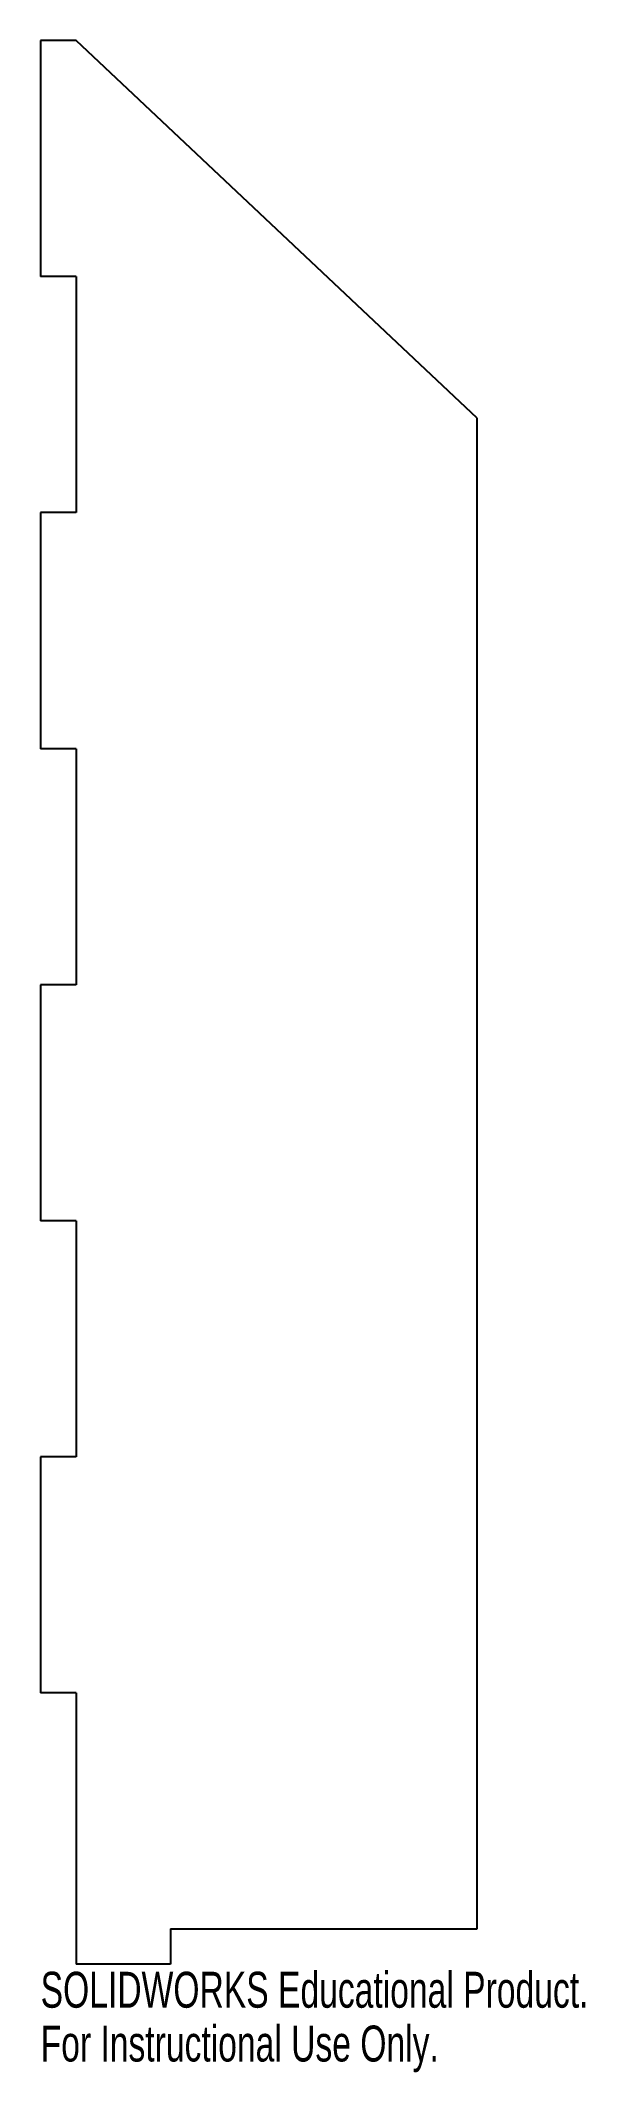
# Model space of a CAD drawing. Header units: inches. Extents: x -1.2 to 1.6, y -4.8 to 6.
import ezdxf

# ---------------------------------------------------------------- set-up
doc = ezdxf.new("R2010")
doc.units = ezdxf.units.IN
doc.header["$MEASUREMENT"] = 0
doc.styles.add('SLDTEXTSTYLE0', font='TXT', dxfattribs={"width": 0.7})

msp = doc.modelspace()

# ---------------------------------------------------------------- linework, layer by layer
at = {"color": 7, "linetype": 'Continuous', "lineweight": 25}
for p, q in [((-1.062, 6), (-1.25, 6)), ((-1.25, 6), (-1.25, 4.75)), ((1.062, 4), (-1.062, 6)), ((-1.062, 4.75), (-1.25, 4.75)), ((-1.062, 4.75), (-1.062, 3.5)), ((1.062, -4), (1.062, 4)), ((-1.062, 3.5), (-1.25, 3.5)), ((-1.25, 3.5), (-1.25, 2.25)), ((-1.062, 2.25), (-1.25, 2.25)), ((-1.062, 2.25), (-1.062, 1)), ((-1.25, 1), (-1.25, -0.25)), ((-1.062, 1), (-1.25, 1)), ((-1.062, -0.25), (-1.25, -0.25)), ((-1.062, -0.25), (-1.062, -1.5)), ((-1.062, -1.5), (-1.25, -1.5)), ((-1.25, -1.5), (-1.25, -2.75)), ((-1.062, -2.75), (-1.25, -2.75)), ((-1.062, -2.75), (-1.062, -4.188)), ((-0.562, -4), (-0.562, -4.188)), ((-0.562, -4), (1.062, -4)), ((-0.562, -4.188), (-1.062, -4.188))]:
    msp.add_line(p, q, dxfattribs=at)

# ---------------------------------------------------------------- texts
at = {"color": 7, "linetype": 'Continuous', "char_height": 0.1903, "attachment_point": 1, "style": 'SLDTEXTSTYLE0'}
for s, insert in [('SOLIDWORKS Educational Product.', (-1.25, -4.228)), ('For Instructional Use Only.', (-1.25, -4.513))]:
    msp.add_mtext(s, dxfattribs=dict(at, insert=insert))

doc.saveas('drawing.dxf')
